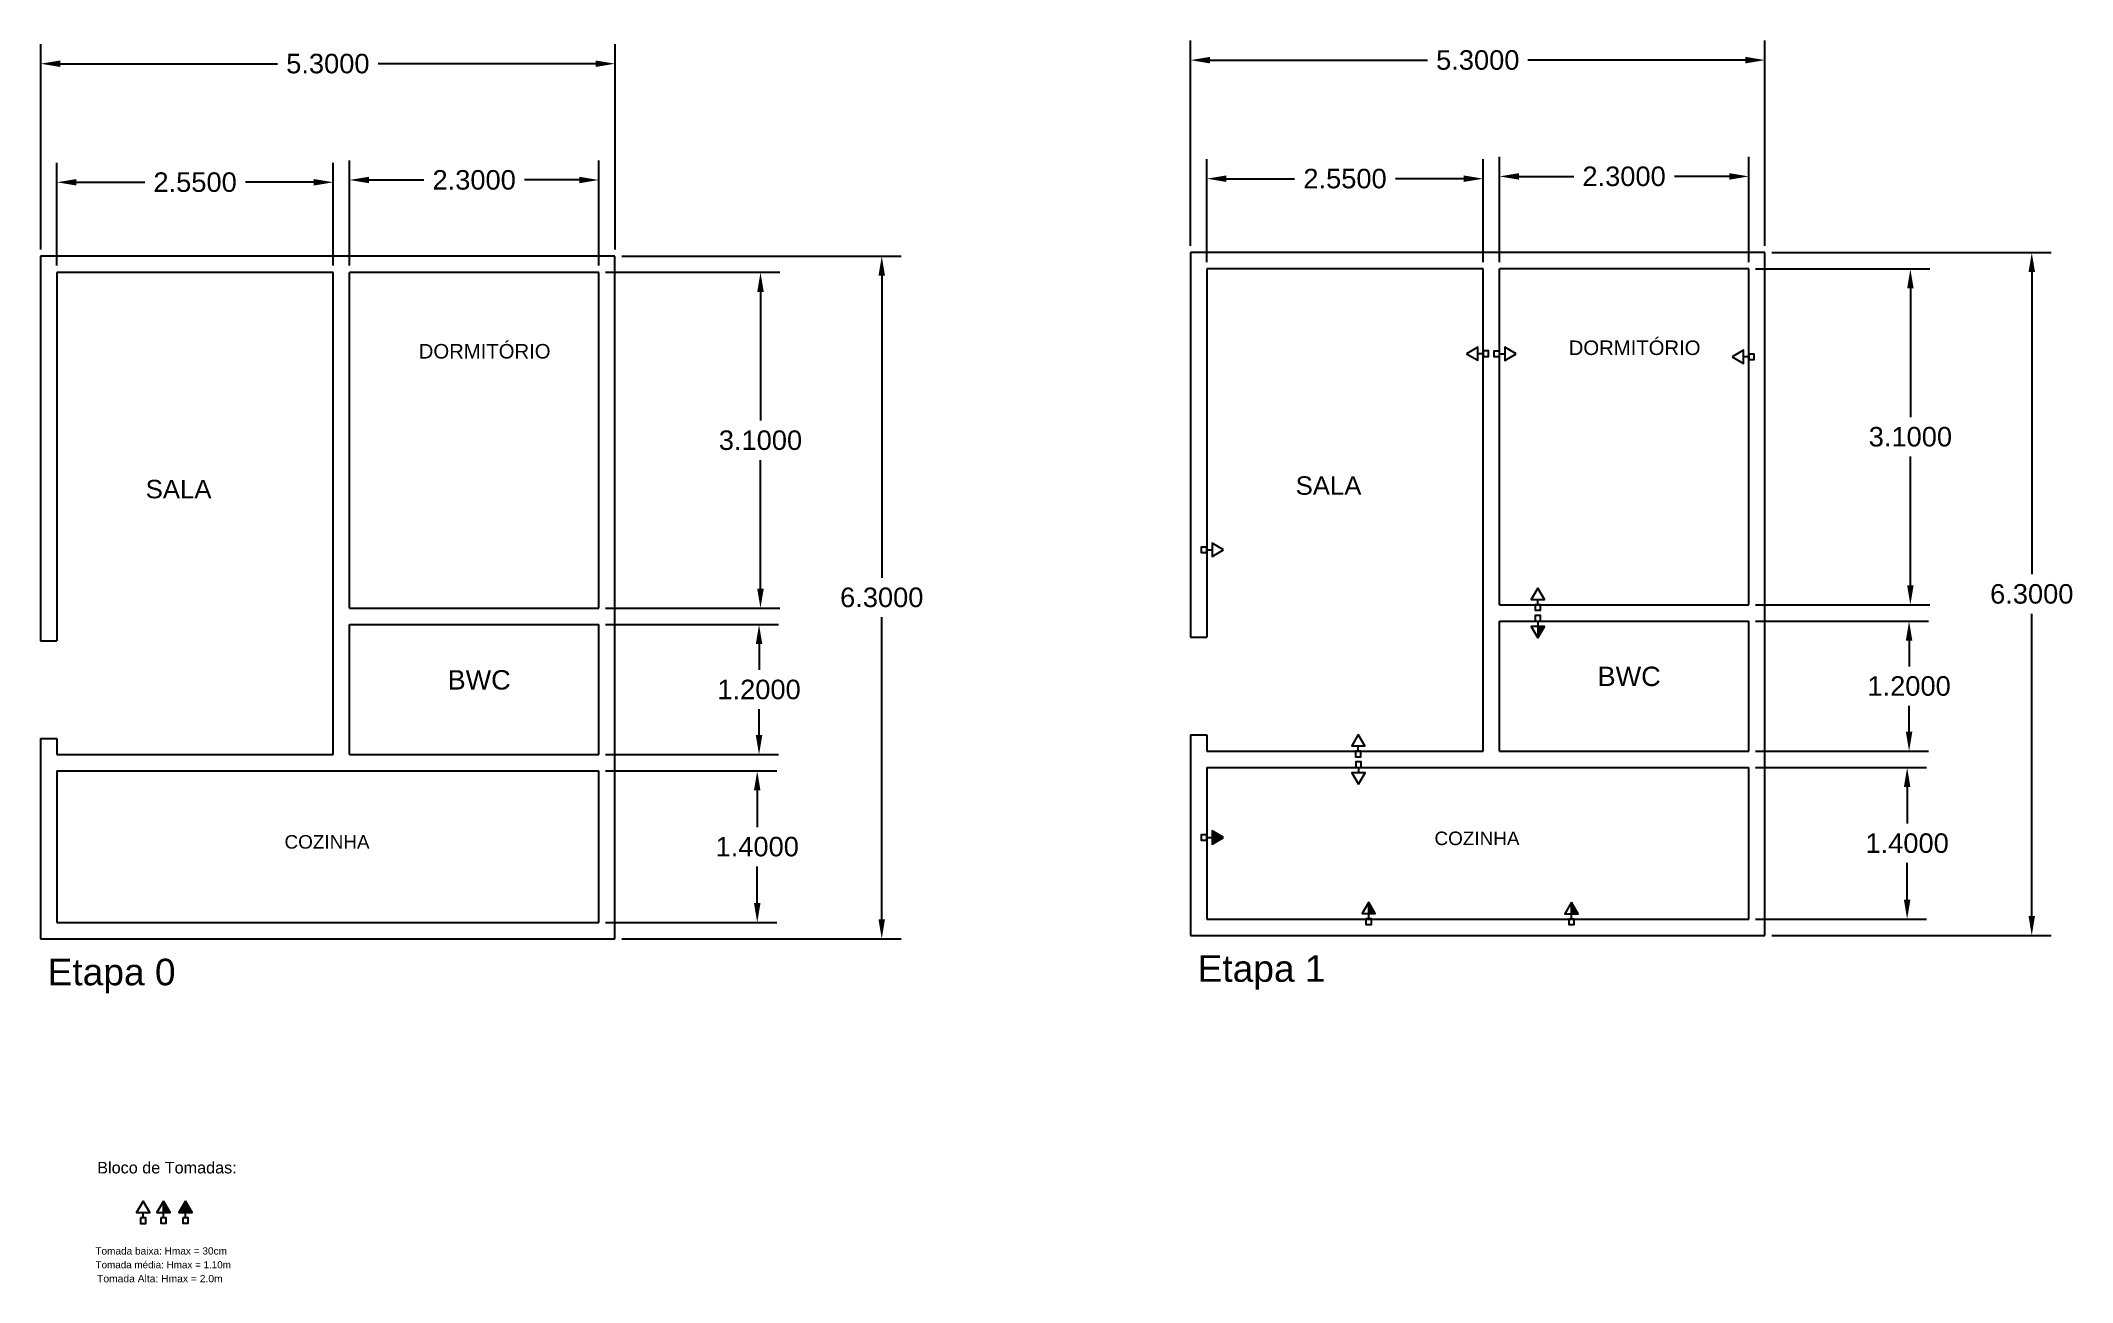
# Model space of a CAD drawing. Header units: millimetres. Extents: x 1785.1 to 1803.9, y 1983.1 to 1994.5.
import ezdxf

# ---------------------------------------------------------------- set-up
doc = ezdxf.new("R2010")
doc.units = ezdxf.units.MM
doc.styles.get("Standard").update_dxf_attribs({"font": 'arial.ttf'})
doc.dimstyles.get("Standard").update_dxf_attribs({"dimtxt": 0.18, "dimasz": 0.18, "dimexe": 0.18, "dimexo": 0.0625, "dimgap": 0.09, "dimtad": 0, "dimtih": 1, "dimtoh": 1, "dimdec": 4, "dimzin": 0, "dimdsep": 46, "dimtxsty": 'Standard', "dimcen": 0.09, "dimadec": 0, "dimazin": 0, "dimtfac": 1, "dimtdec": 4, "dimtofl": 0, "dimtmove": 0, "dimatfit": 3, "dimfxl": 1, "dimtolj": 1, "dimtzin": 0, "dimarcsym": 0})

# ---------------------------------------------------------------- blocks, each defined once
blk = doc.blocks.new('*D4')
at = {"color": 0, "lineweight": -2, "transparency": 16777216}
for p, q in [((1790.472, 1992.557), (1793.051, 1992.557)), ((1792.871, 1992.377), (1792.871, 1989.589)), ((1792.871, 1986.437), (1792.871, 1989.225)), ((1790.472, 1986.257), (1793.051, 1986.257))]:
    blk.add_line(p, q, dxfattribs=at)
at = {"color": 0, "transparency": 16777216}
for points in [[(1792.841, 1992.377), (1792.901, 1992.377), (1792.871, 1992.557)], [(1792.841, 1986.437), (1792.901, 1986.437), (1792.871, 1986.257)]]:
    blk.add_solid(points, dxfattribs=at)
at = {"layer": 'Defpoints', "color": 0, "transparency": 16777216}
for p in [(1790.41, 1992.557), (1792.871, 1992.557), (1790.41, 1986.257)]:
    blk.add_point(p, dxfattribs=at)
at = {"color": 0, "transparency": 16777216, "insert": (1792.871, 1989.407), "char_height": 0.18, "attachment_point": 5}
blk.add_mtext('\\A1;6.3000', dxfattribs=at)
blk = doc.blocks.new('*D5')
at = {"color": 0, "lineweight": -2, "transparency": 16777216}
for p, q in [((1790.322, 1992.407), (1791.932, 1992.407)), ((1791.752, 1992.227), (1791.752, 1991.039)), ((1791.752, 1989.487), (1791.752, 1990.675)), ((1790.322, 1989.307), (1791.932, 1989.307))]:
    blk.add_line(p, q, dxfattribs=at)
at = {"color": 0, "transparency": 16777216}
for points in [[(1791.722, 1992.227), (1791.782, 1992.227), (1791.752, 1992.407)], [(1791.722, 1989.487), (1791.782, 1989.487), (1791.752, 1989.307)]]:
    blk.add_solid(points, dxfattribs=at)
at = {"layer": 'Defpoints', "color": 0, "transparency": 16777216}
for p in [(1790.26, 1992.407), (1791.752, 1992.407), (1790.26, 1989.307)]:
    blk.add_point(p, dxfattribs=at)
at = {"color": 0, "transparency": 16777216, "insert": (1791.752, 1990.857), "char_height": 0.18, "attachment_point": 5}
blk.add_mtext('\\A1;3.1000', dxfattribs=at)
blk = doc.blocks.new('*D6')
at = {"color": 0, "lineweight": -2, "transparency": 16777216}
for p, q in [((1790.322, 1989.157), (1791.919, 1989.157)), ((1791.739, 1988.977), (1791.739, 1988.739)), ((1791.739, 1988.137), (1791.739, 1988.375)), ((1790.322, 1987.957), (1791.919, 1987.957))]:
    blk.add_line(p, q, dxfattribs=at)
at = {"color": 0, "transparency": 16777216}
for points in [[(1791.709, 1988.977), (1791.769, 1988.977), (1791.739, 1989.157)], [(1791.709, 1988.137), (1791.769, 1988.137), (1791.739, 1987.957)]]:
    blk.add_solid(points, dxfattribs=at)
at = {"layer": 'Defpoints', "color": 0, "transparency": 16777216}
for p in [(1790.26, 1989.157), (1791.739, 1989.157), (1790.26, 1987.957)]:
    blk.add_point(p, dxfattribs=at)
at = {"color": 0, "transparency": 16777216, "insert": (1791.739, 1988.557), "char_height": 0.18, "attachment_point": 5}
blk.add_mtext('\\A1;1.2000', dxfattribs=at)
blk = doc.blocks.new('*D7')
at = {"color": 0, "lineweight": -2, "transparency": 16777216}
for p, q in [((1790.322, 1987.807), (1791.902, 1987.807)), ((1791.722, 1987.627), (1791.722, 1987.289)), ((1791.722, 1986.587), (1791.722, 1986.925)), ((1790.322, 1986.407), (1791.902, 1986.407))]:
    blk.add_line(p, q, dxfattribs=at)
at = {"color": 0, "transparency": 16777216}
for points in [[(1791.692, 1987.627), (1791.752, 1987.627), (1791.722, 1987.807)], [(1791.692, 1986.587), (1791.752, 1986.587), (1791.722, 1986.407)]]:
    blk.add_solid(points, dxfattribs=at)
at = {"layer": 'Defpoints', "color": 0, "transparency": 16777216}
for p in [(1790.26, 1987.807), (1791.722, 1987.807), (1790.26, 1986.407)]:
    blk.add_point(p, dxfattribs=at)
at = {"color": 0, "transparency": 16777216, "insert": (1791.722, 1987.107), "char_height": 0.18, "attachment_point": 5}
blk.add_mtext('\\A1;1.4000', dxfattribs=at)
blk = doc.blocks.new('*D8')
at = {"color": 0, "lineweight": -2, "transparency": 16777216}
for p, q in [((1787.96, 1992.469), (1787.96, 1993.439)), ((1790.26, 1992.469), (1790.26, 1993.439)), ((1788.14, 1993.259), (1788.645, 1993.259)), ((1790.08, 1993.259), (1789.574, 1993.259))]:
    blk.add_line(p, q, dxfattribs=at)
at = {"color": 0, "transparency": 16777216}
for points in [[(1788.14, 1993.289), (1788.14, 1993.229), (1787.96, 1993.259)], [(1790.08, 1993.289), (1790.08, 1993.229), (1790.26, 1993.259)]]:
    blk.add_solid(points, dxfattribs=at)
at = {"layer": 'Defpoints', "color": 0, "transparency": 16777216}
for p in [(1787.96, 1993.259), (1787.96, 1992.407), (1790.26, 1992.407)]:
    blk.add_point(p, dxfattribs=at)
at = {"color": 0, "transparency": 16777216, "insert": (1789.11, 1993.259), "char_height": 0.18, "attachment_point": 5}
blk.add_mtext('\\A1;2.3000', dxfattribs=at)
blk = doc.blocks.new('*D9')
at = {"color": 0, "lineweight": -2, "transparency": 16777216}
for p, q in [((1785.26, 1992.469), (1785.26, 1993.418)), ((1787.81, 1992.469), (1787.81, 1993.418)), ((1785.44, 1993.238), (1786.07, 1993.238)), ((1787.63, 1993.238), (1786.999, 1993.238))]:
    blk.add_line(p, q, dxfattribs=at)
at = {"color": 0, "transparency": 16777216}
for points in [[(1785.44, 1993.268), (1785.44, 1993.208), (1785.26, 1993.238)], [(1787.63, 1993.268), (1787.63, 1993.208), (1787.81, 1993.238)]]:
    blk.add_solid(points, dxfattribs=at)
at = {"layer": 'Defpoints', "color": 0, "transparency": 16777216}
for p in [(1785.26, 1993.238), (1785.26, 1992.407), (1787.81, 1992.407)]:
    blk.add_point(p, dxfattribs=at)
at = {"color": 0, "transparency": 16777216, "insert": (1786.535, 1993.238), "char_height": 0.18, "attachment_point": 5}
blk.add_mtext('\\A1;2.5500', dxfattribs=at)
blk = doc.blocks.new('*D10')
at = {"color": 0, "lineweight": -2, "transparency": 16777216}
for p, q in [((1785.11, 1992.619), (1785.11, 1994.512)), ((1790.41, 1992.619), (1790.41, 1994.512)), ((1785.29, 1994.332), (1787.296, 1994.332)), ((1790.23, 1994.332), (1788.223, 1994.332))]:
    blk.add_line(p, q, dxfattribs=at)
at = {"color": 0, "transparency": 16777216}
for points in [[(1785.29, 1994.362), (1785.29, 1994.302), (1785.11, 1994.332)], [(1790.23, 1994.362), (1790.23, 1994.302), (1790.41, 1994.332)]]:
    blk.add_solid(points, dxfattribs=at)
at = {"layer": 'Defpoints', "color": 0, "transparency": 16777216}
for p in [(1785.11, 1994.332), (1785.11, 1992.557), (1790.41, 1992.557)]:
    blk.add_point(p, dxfattribs=at)
at = {"color": 0, "transparency": 16777216, "insert": (1787.76, 1994.332), "char_height": 0.18, "attachment_point": 5}
blk.add_mtext('\\A1;5.3000', dxfattribs=at)
blk = doc.blocks.new('TOMADA BAIXA 2P+T - 30 cm')
blk.add_line((0, 0), (0, 0.05))
for points in [[(0, 0.155), (-0.061, 0.05), (0.061, 0.05)], [(-0.025, 0), (-0.025, -0.05), (0.025, -0.05), (0.025, 0)]]:
    blk.add_lwpolyline(points, close=True)
blk = doc.blocks.new('TOMADA MÉDIA 2P+T - 110 cm')
for p, q in [((0, 0.05), (0, 0.155)), ((0, 0), (0, 0.05))]:
    blk.add_line(p, q)
for points in [[(0, 0.155), (-0.061, 0.05), (0.061, 0.05)], [(-0.025, 0), (-0.025, -0.05), (0.025, -0.05), (0.025, 0)]]:
    blk.add_lwpolyline(points, close=True)
blk = doc.blocks.new('TOMADA ALTA 2P+T - 200 cm')
blk.add_line((0, 0), (0, 0.05))
for points in [[(0, 0.155), (-0.061, 0.05), (0.061, 0.05)], [(-0.025, 0), (-0.025, -0.05), (0.025, -0.05), (0.025, 0)]]:
    blk.add_lwpolyline(points, close=True)
blk = doc.blocks.new('*D21')
at = {"color": 0, "lineweight": -2, "transparency": 16777216}
for p, q in [((1801.084, 1992.589), (1803.663, 1992.589)), ((1803.483, 1992.409), (1803.483, 1989.621)), ((1803.483, 1986.469), (1803.483, 1989.257)), ((1801.084, 1986.289), (1803.663, 1986.289))]:
    blk.add_line(p, q, dxfattribs=at)
at = {"color": 0, "transparency": 16777216}
for points in [[(1803.453, 1992.409), (1803.513, 1992.409), (1803.483, 1992.589)], [(1803.453, 1986.469), (1803.513, 1986.469), (1803.483, 1986.289)]]:
    blk.add_solid(points, dxfattribs=at)
at = {"layer": 'Defpoints', "color": 0, "transparency": 16777216}
for p in [(1801.021, 1992.589), (1803.483, 1992.589), (1801.021, 1986.289)]:
    blk.add_point(p, dxfattribs=at)
at = {"color": 0, "transparency": 16777216, "insert": (1803.483, 1989.439), "char_height": 0.18, "attachment_point": 5}
blk.add_mtext('\\A1;6.3000', dxfattribs=at)
blk = doc.blocks.new('*D22')
at = {"color": 0, "lineweight": -2, "transparency": 16777216}
for p, q in [((1800.934, 1992.439), (1802.543, 1992.439)), ((1802.363, 1992.259), (1802.363, 1991.071)), ((1802.363, 1989.519), (1802.363, 1990.707)), ((1800.934, 1989.339), (1802.543, 1989.339))]:
    blk.add_line(p, q, dxfattribs=at)
at = {"color": 0, "transparency": 16777216}
for points in [[(1802.333, 1992.259), (1802.393, 1992.259), (1802.363, 1992.439)], [(1802.333, 1989.519), (1802.393, 1989.519), (1802.363, 1989.339)]]:
    blk.add_solid(points, dxfattribs=at)
at = {"layer": 'Defpoints', "color": 0, "transparency": 16777216}
for p in [(1800.871, 1992.439), (1802.363, 1992.439), (1800.871, 1989.339)]:
    blk.add_point(p, dxfattribs=at)
at = {"color": 0, "transparency": 16777216, "insert": (1802.363, 1990.889), "char_height": 0.18, "attachment_point": 5}
blk.add_mtext('\\A1;3.1000', dxfattribs=at)
blk = doc.blocks.new('*D23')
at = {"color": 0, "lineweight": -2, "transparency": 16777216}
for p, q in [((1800.934, 1989.189), (1802.531, 1989.189)), ((1802.351, 1989.009), (1802.351, 1988.771)), ((1802.351, 1988.169), (1802.351, 1988.408)), ((1800.934, 1987.989), (1802.531, 1987.989))]:
    blk.add_line(p, q, dxfattribs=at)
at = {"color": 0, "transparency": 16777216}
for points in [[(1802.321, 1989.009), (1802.381, 1989.009), (1802.351, 1989.189)], [(1802.321, 1988.169), (1802.381, 1988.169), (1802.351, 1987.989)]]:
    blk.add_solid(points, dxfattribs=at)
at = {"layer": 'Defpoints', "color": 0, "transparency": 16777216}
for p in [(1800.871, 1989.189), (1802.351, 1989.189), (1800.871, 1987.989)]:
    blk.add_point(p, dxfattribs=at)
at = {"color": 0, "transparency": 16777216, "insert": (1802.351, 1988.589), "char_height": 0.18, "attachment_point": 5}
blk.add_mtext('\\A1;1.2000', dxfattribs=at)
blk = doc.blocks.new('*D24')
at = {"color": 0, "lineweight": -2, "transparency": 16777216}
for p, q in [((1800.934, 1987.839), (1802.513, 1987.839)), ((1802.333, 1987.659), (1802.333, 1987.321)), ((1802.333, 1986.619), (1802.333, 1986.958)), ((1800.934, 1986.439), (1802.513, 1986.439))]:
    blk.add_line(p, q, dxfattribs=at)
at = {"color": 0, "transparency": 16777216}
for points in [[(1802.303, 1987.659), (1802.363, 1987.659), (1802.333, 1987.839)], [(1802.303, 1986.619), (1802.363, 1986.619), (1802.333, 1986.439)]]:
    blk.add_solid(points, dxfattribs=at)
at = {"layer": 'Defpoints', "color": 0, "transparency": 16777216}
for p in [(1800.871, 1987.839), (1802.333, 1987.839), (1800.871, 1986.439)]:
    blk.add_point(p, dxfattribs=at)
at = {"color": 0, "transparency": 16777216, "insert": (1802.333, 1987.139), "char_height": 0.18, "attachment_point": 5}
blk.add_mtext('\\A1;1.4000', dxfattribs=at)
blk = doc.blocks.new('*D25')
at = {"color": 0, "lineweight": -2, "transparency": 16777216}
for p, q in [((1798.571, 1992.502), (1798.571, 1993.472)), ((1800.871, 1992.502), (1800.871, 1993.472)), ((1798.751, 1993.292), (1799.256, 1993.292)), ((1800.691, 1993.292), (1800.186, 1993.292))]:
    blk.add_line(p, q, dxfattribs=at)
at = {"color": 0, "transparency": 16777216}
for points in [[(1798.751, 1993.322), (1798.751, 1993.262), (1798.571, 1993.292)], [(1800.691, 1993.322), (1800.691, 1993.262), (1800.871, 1993.292)]]:
    blk.add_solid(points, dxfattribs=at)
at = {"layer": 'Defpoints', "color": 0, "transparency": 16777216}
for p in [(1798.571, 1993.292), (1798.571, 1992.439), (1800.871, 1992.439)]:
    blk.add_point(p, dxfattribs=at)
at = {"color": 0, "transparency": 16777216, "insert": (1799.721, 1993.292), "char_height": 0.18, "attachment_point": 5}
blk.add_mtext('\\A1;2.3000', dxfattribs=at)
blk = doc.blocks.new('*D26')
at = {"color": 0, "lineweight": -2, "transparency": 16777216}
for p, q in [((1795.871, 1992.502), (1795.871, 1993.451)), ((1798.421, 1992.502), (1798.421, 1993.451)), ((1796.051, 1993.271), (1796.681, 1993.271)), ((1798.241, 1993.271), (1797.611, 1993.271))]:
    blk.add_line(p, q, dxfattribs=at)
at = {"color": 0, "transparency": 16777216}
for points in [[(1796.051, 1993.301), (1796.051, 1993.241), (1795.871, 1993.271)], [(1798.241, 1993.301), (1798.241, 1993.241), (1798.421, 1993.271)]]:
    blk.add_solid(points, dxfattribs=at)
at = {"layer": 'Defpoints', "color": 0, "transparency": 16777216}
for p in [(1795.871, 1993.271), (1795.871, 1992.439), (1798.421, 1992.439)]:
    blk.add_point(p, dxfattribs=at)
at = {"color": 0, "transparency": 16777216, "insert": (1797.146, 1993.271), "char_height": 0.18, "attachment_point": 5}
blk.add_mtext('\\A1;2.5500', dxfattribs=at)
blk = doc.blocks.new('*D27')
at = {"color": 0, "lineweight": -2, "transparency": 16777216}
for p, q in [((1795.721, 1992.652), (1795.721, 1994.545)), ((1801.021, 1992.652), (1801.021, 1994.545)), ((1795.901, 1994.365), (1797.908, 1994.365)), ((1800.841, 1994.365), (1798.834, 1994.365))]:
    blk.add_line(p, q, dxfattribs=at)
at = {"color": 0, "transparency": 16777216}
for points in [[(1795.901, 1994.395), (1795.901, 1994.335), (1795.721, 1994.365)], [(1800.841, 1994.395), (1800.841, 1994.335), (1801.021, 1994.365)]]:
    blk.add_solid(points, dxfattribs=at)
at = {"layer": 'Defpoints', "color": 0, "transparency": 16777216}
for p in [(1795.721, 1994.365), (1795.721, 1992.589), (1801.021, 1992.589)]:
    blk.add_point(p, dxfattribs=at)
at = {"color": 0, "transparency": 16777216, "insert": (1798.371, 1994.365), "char_height": 0.18, "attachment_point": 5}
blk.add_mtext('\\A1;5.3000', dxfattribs=at)
blk = doc.blocks.new('TOMADA MÉDIA 2P+T - 110 cm (1)')
for p, q in [((0, 0.05), (0, 0.155)), ((0, 0), (0, 0.05))]:
    blk.add_line(p, q)
for points in [[(0, 0.155), (-0.061, 0.05), (0.061, 0.05)], [(-0.025, 0), (-0.025, -0.05), (0.025, -0.05), (0.025, 0)]]:
    blk.add_lwpolyline(points, close=True)

msp = doc.modelspace()

# ---------------------------------------------------------------- hatches: boundary and pattern name
h = msp.add_hatch(color=256)
h.dxf.hatch_style = 1
h.paths.add_polyline_path([(1798.92428, 1989.03414), (1798.98491, 1989.13914), (1798.92428, 1989.13914)])
h = msp.add_hatch(color=256)
h.dxf.hatch_style = 1
h.paths.add_polyline_path([(1795.92007, 1987.13209), (1796.02507, 1987.19271), (1795.92007, 1987.25333)])
h = msp.add_hatch(color=256)
h.dxf.hatch_style = 1
h.paths.add_polyline_path([(1797.36436, 1986.49039), (1797.42498, 1986.49039), (1797.36436, 1986.59539)])
h = msp.add_hatch(color=256)
h.dxf.hatch_style = 1
h.paths.add_polyline_path([(1799.23583, 1986.59445), (1799.23583, 1986.48945), (1799.29645, 1986.48945)])
h = msp.add_hatch(color=256)
h.dxf.hatch_style = 1
h.paths.add_polyline_path([(1786.24285, 1983.83789), (1786.24285, 1983.73289), (1786.30347, 1983.73289)])
h = msp.add_hatch(color=256)
h.dxf.hatch_style = 1
h.paths.add_polyline_path([(1786.44699, 1983.83799), (1786.38637, 1983.73299), (1786.50762, 1983.73299)])

# ---------------------------------------------------------------- linework, layer by layer
for p, q in [((1785.10957, 1992.55697), (1785.10957, 1989.00697)), ((1790.40957, 1992.55697), (1785.10957, 1992.55697)), ((1790.40957, 1986.25697), (1790.40957, 1992.55697)), ((1795.72105, 1992.58945), (1795.72105, 1989.03945)), ((1801.02105, 1992.58945), (1795.72105, 1992.58945)), ((1801.02105, 1986.28945), (1801.02105, 1992.58945)), ((1785.25957, 1992.40697), (1785.25957, 1989.00697)), ((1787.80957, 1992.40697), (1785.25957, 1992.40697)), ((1787.80957, 1987.95697), (1787.80957, 1992.40697)), ((1790.25957, 1992.40697), (1787.95957, 1992.40697)), ((1787.95957, 1989.30697), (1787.95957, 1992.40697)), ((1790.25957, 1989.30697), (1790.25957, 1992.40697)), ((1795.87105, 1992.43945), (1795.87105, 1989.03945)), ((1798.42105, 1992.43945), (1795.87105, 1992.43945)), ((1798.42105, 1987.98945), (1798.42105, 1992.43945)), ((1800.87105, 1992.43945), (1798.57105, 1992.43945)), ((1798.57105, 1989.33945), (1798.57105, 1992.43945)), ((1800.87105, 1989.33945), (1800.87105, 1992.43945)), ((1795.86978, 1989.84707), (1795.91978, 1989.84707)), ((1787.95957, 1989.30697), (1790.25957, 1989.30697)), ((1798.57105, 1989.33945), (1800.87105, 1989.33945)), ((1798.57105, 1989.18945), (1800.87105, 1989.18945)), ((1798.57105, 1987.98945), (1798.57105, 1989.18945)), ((1800.87105, 1987.98945), (1800.87105, 1989.18945)), ((1785.10957, 1989.00697), (1785.25957, 1989.00697)), ((1787.95957, 1989.15697), (1790.25957, 1989.15697)), ((1787.95957, 1987.95697), (1787.95957, 1989.15697)), ((1790.25957, 1987.95697), (1790.25957, 1989.15697)), ((1795.72105, 1989.03945), (1795.87105, 1989.03945)), ((1785.10957, 1988.10697), (1785.25957, 1988.10697)), ((1785.10957, 1988.10697), (1785.10957, 1986.25697)), ((1785.25957, 1988.10697), (1785.25957, 1987.95697)), ((1795.72105, 1988.13945), (1795.72105, 1986.28945)), ((1795.72105, 1988.13945), (1795.87105, 1988.13945)), ((1795.87105, 1988.13945), (1795.87105, 1987.98945)), ((1785.25957, 1987.95697), (1787.80957, 1987.95697)), ((1787.95957, 1987.95697), (1790.25957, 1987.95697)), ((1795.87105, 1987.98945), (1798.42105, 1987.98945)), ((1798.57105, 1987.98945), (1800.87105, 1987.98945)), ((1785.25957, 1987.80697), (1790.25957, 1987.80697)), ((1785.25957, 1987.80697), (1785.25957, 1986.40697)), ((1790.25957, 1986.40697), (1790.25957, 1987.80697)), ((1795.87105, 1987.83945), (1795.87105, 1986.43945)), ((1795.87105, 1987.83945), (1800.87105, 1987.83945)), ((1800.87105, 1986.43945), (1800.87105, 1987.83945)), ((1785.25957, 1986.40697), (1790.25957, 1986.40697)), ((1795.87105, 1986.43945), (1800.87105, 1986.43945)), ((1785.10957, 1986.25697), (1790.40957, 1986.25697)), ((1795.72105, 1986.28945), (1801.02105, 1986.28945))]:
    msp.add_line(p, q)
for points in [[(1795.86978, 1989.87207), (1795.81978, 1989.87207), (1795.81978, 1989.82207), (1795.86978, 1989.82207)], [(1796.02478, 1989.84707), (1795.91978, 1989.90769), (1795.91978, 1989.78645)]]:
    msp.add_lwpolyline(points, close=True)

# ---------------------------------------------------------------- block references
for name, p, rotation in [('TOMADA BAIXA 2P+T - 30 cm', (1798.42053, 1991.65623), 89.99999999999999), ('TOMADA BAIXA 2P+T - 30 cm', (1798.57057, 1991.65533), 270), ('TOMADA BAIXA 2P+T - 30 cm', (1800.87245, 1991.6268), 90), ('TOMADA MÉDIA 2P+T - 110 cm', (1798.92428, 1989.18914), 180), ('TOMADA BAIXA 2P+T - 30 cm', (1797.27079, 1987.83914), 180), ('TOMADA ALTA 2P+T - 200 cm', (1795.87007, 1987.19271), 270)]:
    msp.add_blockref(name, p, dxfattribs=dict(rotation=rotation))
for name, p in [('TOMADA BAIXA 2P+T - 30 cm', (1798.92556, 1989.3385)), ('TOMADA BAIXA 2P+T - 30 cm', (1797.2684, 1987.98746)), ('TOMADA MÉDIA 2P+T - 110 cm', (1797.36436, 1986.44039)), ('TOMADA MÉDIA 2P+T - 110 cm (1)', (1799.23583, 1986.43945)), ('TOMADA BAIXA 2P+T - 30 cm', (1786.05655, 1983.68144)), ('TOMADA MÉDIA 2P+T - 110 cm', (1786.24285, 1983.68289)), ('TOMADA ALTA 2P+T - 200 cm', (1786.44699, 1983.68299))]:
    msp.add_blockref(name, p)

# ---------------------------------------------------------------- texts
for s, height, p in [('DORMITÓRIO', 0.133909, (1799.21034, 1991.64427)), ('DORMITÓRIO', 0.133909, (1788.59886, 1991.61179)), ('SALA', 0.170078, (1786.07886, 1990.32197)), ('SALA', 0.170078, (1796.69034, 1990.35445)), ('BWC', 0.178761, (1788.86507, 1988.5574)), ('BWC', 0.178761, (1799.47655, 1988.58988)), ('COZINHA', 0.124868, (1787.35996, 1987.08953)), ('COZINHA', 0.124868, (1797.97144, 1987.12201)), ('Etapa 0', 0.245173, (1785.17422, 1985.82844)), ('Etapa 1', 0.245173, (1795.7857, 1985.86092)), ('Bloco de Tomadas:', 0.1069327, (1785.63204, 1984.09259)), ('Tomada baixa: Hmax = 30cm', 0.0664534, (1785.61414, 1983.34427)), ('Tomada média: Hmax = 1.10m', 0.0649543, (1785.61692, 1983.21766)), ('Tomada Alta: Hmax = 2.0m', 0.068011, (1785.63024, 1983.08852))]:
    msp.add_text(s, height=height).set_placement(p)

# ---------------------------------------------------------------- dimensions: what is measured, and where the dimension line sits
for base, p1, p2, picture, middle in [((1785.10957, 1994.33234), (1790.40957, 1992.55697), (1785.10957, 1992.55697), '*D10', (1787.75957, 1994.33234)), ((1795.72105, 1994.36482), (1801.02105, 1992.58945), (1795.72105, 1992.58945), '*D27', (1798.37105, 1994.36482)), ((1785.25957, 1993.23825), (1787.80957, 1992.40697), (1785.25957, 1992.40697), '*D9', (1786.53457, 1993.23825)), ((1787.95957, 1993.25929), (1790.25957, 1992.40697), (1787.95957, 1992.40697), '*D8', (1789.10957, 1993.25929)), ((1795.87105, 1993.27073), (1798.42105, 1992.43945), (1795.87105, 1992.43945), '*D26', (1797.14605, 1993.27073)), ((1798.57105, 1993.29177), (1800.87105, 1992.43945), (1798.57105, 1992.43945), '*D25', (1799.72105, 1993.29177))]:
    dim = msp.add_linear_dim(base=base, p1=p1, p2=p2, dimstyle='Standard')
    dim.commit()
    dim.dimension.update_dxf_attribs({"geometry": picture, "text_midpoint": middle})
for base, p1, p2, picture, middle in [((1792.87136, 1992.55697), (1790.40957, 1986.25697), (1790.40957, 1992.55697), '*D4', (1792.87136, 1989.40697)), ((1803.48284, 1992.58945), (1801.02105, 1986.28945), (1801.02105, 1992.58945), '*D21', (1803.48284, 1989.43945)), ((1791.75169, 1992.40697), (1790.25957, 1989.30697), (1790.25957, 1992.40697), '*D5', (1791.75169, 1990.85697)), ((1802.36317, 1992.43945), (1800.87105, 1989.33945), (1800.87105, 1992.43945), '*D22', (1802.36317, 1990.88945)), ((1802.35052, 1989.18945), (1800.87105, 1987.98945), (1800.87105, 1989.18945), '*D23', (1802.35052, 1988.58945)), ((1791.73904, 1989.15697), (1790.25957, 1987.95697), (1790.25957, 1989.15697), '*D6', (1791.73904, 1988.55697)), ((1791.72156, 1987.80697), (1790.25957, 1986.40697), (1790.25957, 1987.80697), '*D7', (1791.72156, 1987.10697)), ((1802.33304, 1987.83945), (1800.87105, 1986.43945), (1800.87105, 1987.83945), '*D24', (1802.33304, 1987.13945))]:
    dim = msp.add_linear_dim(base=base, p1=p1, p2=p2, angle=90, dimstyle='Standard')
    dim.commit()
    dim.dimension.update_dxf_attribs({"geometry": picture, "text_midpoint": middle})

doc.saveas('drawing.dxf')
